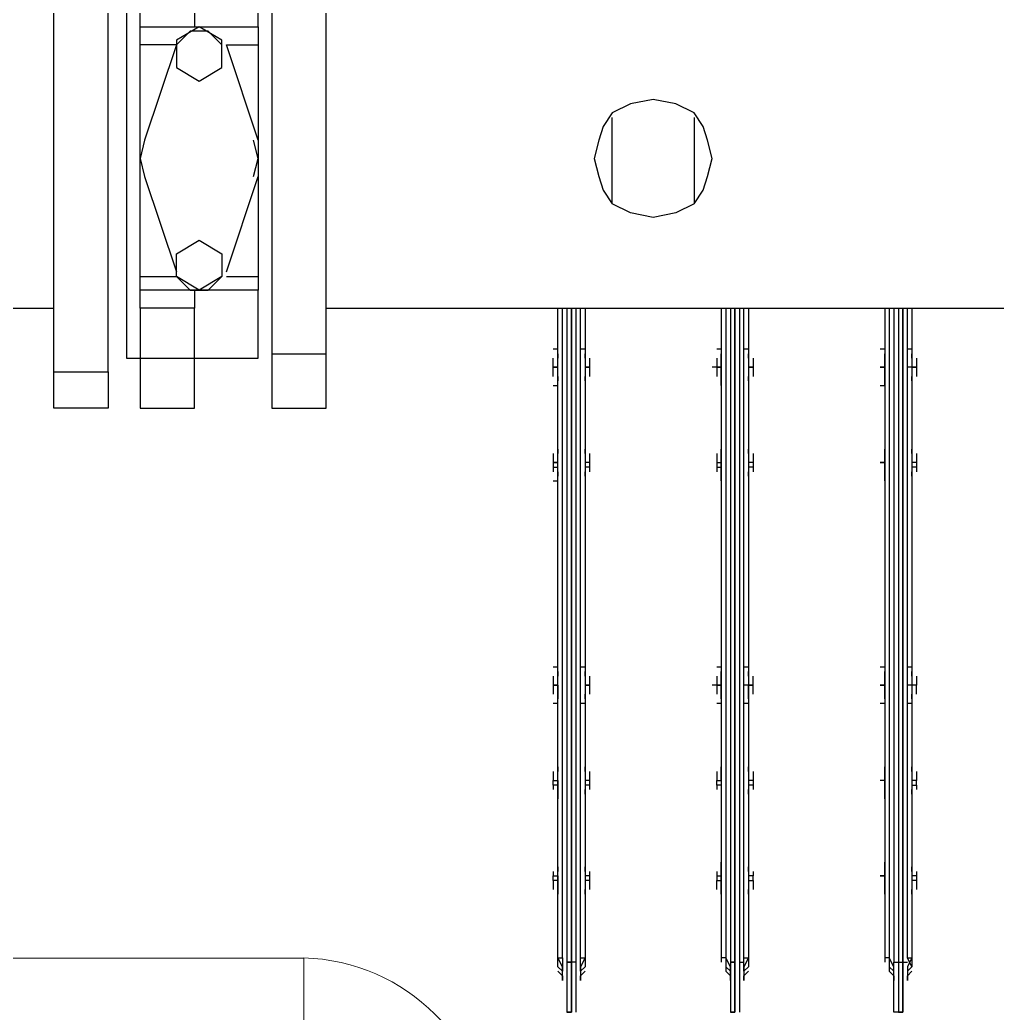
# Model space of a CAD drawing. Header units: metres. Extents: x 531759 to 532310, y 2675082 to 2675319.
# Drawn here: x 532025.8168 to 532026.1145, y 2675224.9385 to 2675225.241 of the extents above; entities that cross this region are included whole.
import ezdxf

# ---------------------------------------------------------------- set-up
doc = ezdxf.new("R2010")
doc.units = ezdxf.units.M
doc.header["$MEASUREMENT"] = 0
doc.layers.add('IDT', color=7, linetype='Continuous')

# ---------------------------------------------------------------- blocks, each defined once
blk = doc.blocks.new('IDT')
at = {"layer": 'IDT', "color": 0, "lineweight": 0}
for p, q in [((15.02803310315701, 10.30352258859705), (15.02803310315701, 10.3377225885971)), ((15.02803310315701, 10.30352258859705), (15.02803310315701, 10.3377225885971)), ((15.02803310315701, 10.30362258859702), (15.28803310315723, 10.30362258859702)), ((15.02803310315701, 10.30362258859702), (15.28803310315723, 10.30362258859702))]:
    blk.add_line(p, q, dxfattribs=at)
at = {"layer": 'IDT', "color": 0, "lineweight": 25}
for p, q in [((14.84687945826116, 10.32004759668564), (14.84549630784139, 10.32004759668564)), ((14.84549630784139, 10.32004759668564), (14.84549630784139, 10.30483294206977)), ((14.84549630784139, 10.30483294206977), (14.84549630784139, 10.32004759668564)), ((14.84549630784139, 10.32004759668564), (14.84687945826116, 10.32004759668564)), ((14.84687945826116, 10.30483294206977), (14.84687945826116, 10.32004759668564)), ((14.84687945826116, 10.32004759668564), (14.84826260868093, 10.32004759668564)), ((14.84826260868093, 10.32004759668564), (14.84826260868093, 10.30483294206977)), ((14.89528972294809, 10.30483294206977), (14.89528972294809, 10.32004759668564)), ((14.89805602378718, 10.32004759668564), (14.89667287336741, 10.32004759668564)), ((14.89667287336741, 10.32004759668564), (14.89667287336741, 10.30483294206977)), ((14.89667287336741, 10.30483294206977), (14.89667287336741, 10.32004759668564)), ((14.89667287336741, 10.32004759668564), (14.89805602378718, 10.32004759668564)), ((14.89805602378718, 10.30483294206977), (14.89805602378718, 10.32004759668564)), ((14.94508313805434, 10.30483294206977), (14.94508313805434, 10.32004759668564)), ((14.94784943889388, 10.32004759668564), (14.94646628847411, 10.32004759668564)), ((14.94646628847411, 10.32004759668564), (14.94784943889388, 10.32004759668564)), ((14.94646628847411, 10.30483294206977), (14.94646628847411, 10.32004759668564)), ((14.94646628847411, 10.32004759668564), (14.94646628847411, 10.30483294206977)), ((14.94784943889388, 10.30483294206977), (14.94784943889388, 10.32004759668564)), ((14.84411315742207, 10.30621609248954), (14.84411315742207, 10.31036554374839)), ((14.84411315742207, 10.31036554374839), (14.84411315742207, 10.30898239332862)), ((14.84826260868093, 10.30898239332862), (14.84826260868093, 10.31036554374839)), ((14.84826260868093, 10.31036554374839), (14.84826260868093, 10.30621609248954)), ((14.89390657252832, 10.30621609248954), (14.89390657252832, 10.31036554374839)), ((14.89390657252832, 10.31036554374839), (14.89390657252832, 10.30898239332862)), ((14.89805602378718, 10.30898239332862), (14.89805602378718, 10.31036554374839)), ((14.89805602378718, 10.31036554374839), (14.89805602378718, 10.30621609248954)), ((14.94369998763503, 10.30621609248954), (14.94369998763503, 10.31036554374839)), ((14.94369998763503, 10.31036554374839), (14.94369998763503, 10.30898239332862)), ((14.9492325893132, 10.30898239332862), (14.9492325893132, 10.31036554374839)), ((14.9492325893132, 10.31036554374839), (14.9492325893132, 10.30621609248954)), ((14.84411315742207, 10.30898239332862), (14.8427300070023, 10.30759924290908)), ((14.8427300070023, 10.30621609248954), (14.84411315742207, 10.30759924290908)), ((14.84411315742207, 10.30759924290908), (14.8427300070023, 10.30621609248954)), ((14.84964575910024, 10.30759924290908), (14.84826260868093, 10.30898239332862)), ((14.84964575910024, 10.30621609248954), (14.84826260868093, 10.30759924290908)), ((14.84964575910024, 10.30344979165022), (14.84964575910024, 10.30759924290908)), ((14.89390657252832, 10.30898239332862), (14.89252342210855, 10.30759924290908)), ((14.89252342210855, 10.30621609248954), (14.89390657252832, 10.30759924290908)), ((14.89390657252832, 10.30759924290908), (14.89390657252832, 10.30344979165022)), ((14.89943917420695, 10.30759924290908), (14.89805602378718, 10.30898239332862)), ((14.89943917420695, 10.30621609248954), (14.89805602378718, 10.30759924290908)), ((14.89943917420695, 10.30344979165022), (14.89943917420695, 10.30759924290908)), ((14.94369998763503, 10.30898239332862), (14.94231683721526, 10.30759924290908)), ((14.94231683721526, 10.30621609248954), (14.94369998763503, 10.30759924290908)), ((14.94369998763503, 10.30759924290908), (14.94369998763503, 10.30344979165022)), ((14.95061573973297, 10.30759924290908), (14.9492325893132, 10.30898239332862)), ((14.9492325893132, 10.30344979165022), (14.9492325893132, 10.30759924290908)), ((14.9492325893132, 10.30759924290908), (14.95061573973297, 10.30621609248954)), ((14.8427300070023, 10.30483294206977), (14.8427300070023, 10.30621609248954)), ((14.8427300070023, 10.30621609248954), (14.84411315742207, 10.30344979165022)), ((14.8427300070023, 10.30344979165022), (14.84411315742207, 10.30621609248954)), ((14.8427300070023, 10.30206664123068), (14.8427300070023, 10.30483294206977)), ((14.84411315742207, 10.30344979165022), (14.8427300070023, 10.30344979165022)), ((14.84549630784139, 10.30483294206977), (14.84411315742207, 10.30483294206977)), ((14.84411315742207, 10.30344979165022), (14.84411315742207, 10.10565928164363)), ((14.84687945826116, 10.30483294206977), (14.84549630784139, 10.30483294206977)), ((14.84549630784139, 10.30483294206977), (14.84549630784139, 10.10565928164385)), ((14.84549630784139, 10.10565928164385), (14.84549630784139, 10.30483294206977)), ((14.84826260868093, 10.30483294206977), (14.84687945826116, 10.30483294206977)), ((14.84687945826116, 10.10565928164363), (14.84687945826116, 10.30483294206977)), ((14.84826260868093, 10.30621609248954), (14.84964575910024, 10.30344979165022)), ((14.84826260868093, 10.10565928164385), (14.84826260868093, 10.30483294206977)), ((14.84964575910024, 10.30483294206977), (14.84964575910024, 10.30621609248954)), ((14.84964575910024, 10.10565928164363), (14.84964575910024, 10.30344979165022)), ((14.84964575910024, 10.30344979165022), (14.85102890952001, 10.30344979165022)), ((14.85102890952001, 10.30206664123068), (14.85102890952001, 10.30483294206977)), ((14.89252342210855, 10.30483294206977), (14.89252342210855, 10.30621609248954)), ((14.89252342210855, 10.30344979165022), (14.89390657252832, 10.30621609248954)), ((14.89252342210855, 10.30206664123068), (14.89252342210855, 10.30483294206977)), ((14.89390657252832, 10.30344979165022), (14.89252342210855, 10.30344979165022)), ((14.89528972294809, 10.30483294206977), (14.89390657252832, 10.30483294206977)), ((14.89390657252832, 10.30344979165022), (14.89390657252832, 10.10565928164363)), ((14.89528972294809, 10.10565928164385), (14.89528972294809, 10.30483294206977)), ((14.89805602378718, 10.30483294206977), (14.89667287336741, 10.30483294206977)), ((14.89667287336741, 10.30483294206977), (14.89805602378718, 10.30483294206977)), ((14.89667287336741, 10.10565928164363), (14.89667287336741, 10.30483294206977)), ((14.89667287336741, 10.30483294206977), (14.89667287336741, 10.10565928164363)), ((14.89805602378718, 10.30621609248954), (14.89943917420695, 10.30344979165022)), ((14.89805602378718, 10.10565928164385), (14.89805602378718, 10.30483294206977)), ((14.89943917420695, 10.30483294206977), (14.89943917420695, 10.30621609248954)), ((14.89943917420695, 10.10565928164363), (14.89943917420695, 10.30344979165022)), ((14.89943917420695, 10.30344979165022), (14.90082232462672, 10.30344979165022)), ((14.90082232462672, 10.30206664123068), (14.90082232462672, 10.30483294206977)), ((14.94231683721526, 10.30483294206977), (14.94231683721526, 10.30621609248954)), ((14.94231683721526, 10.30344979165022), (14.94369998763503, 10.30621609248954)), ((14.94231683721526, 10.30206664123068), (14.94231683721526, 10.30483294206977)), ((14.94369998763503, 10.30344979165022), (14.94231683721526, 10.30344979165022)), ((14.94369998763503, 10.30344979165022), (14.94369998763503, 10.10565928164363)), ((14.94508313805434, 10.10565928164385), (14.94508313805434, 10.30483294206977)), ((14.94508313805434, 10.30483294206977), (14.94646628847411, 10.30483294206977)), ((14.94784943889388, 10.30483294206977), (14.94646628847411, 10.30483294206977)), ((14.94646628847411, 10.30483294206977), (14.94784943889388, 10.30483294206977)), ((14.94646628847411, 10.30483294206977), (14.94646628847411, 10.10565928164363)), ((14.94646628847411, 10.10565928164363), (14.94646628847411, 10.30483294206977)), ((14.94784943889388, 10.10565928164385), (14.94784943889388, 10.30483294206977)), ((14.9492325893132, 10.30621609248954), (14.95061573973297, 10.30344979165022)), ((14.95061573973297, 10.30344979165022), (14.9492325893132, 10.30344979165022)), ((14.9492325893132, 10.30344979165022), (14.9492325893132, 10.10565928164363)), ((14.95061573973297, 10.30621609248954), (14.95061573973297, 10.30483294206977)), ((14.95061573973297, 10.30483294206977), (14.95061573973297, 10.30206664123068)), ((14.8427300070023, 10.10565928164385), (14.8427300070023, 10.30206664123068)), ((14.85102890952001, 10.10565928164385), (14.85102890952001, 10.30206664123068)), ((14.89252342210855, 10.10565928164385), (14.89252342210855, 10.30206664123068)), ((14.90082232462672, 10.10565928164385), (14.90082232462672, 10.30206664123068)), ((14.94231683721526, 10.10565928164385), (14.94231683721526, 10.30206664123068)), ((14.95061573973297, 10.30206664123068), (14.95061573973297, 10.10565928164385)), ((14.84134685658253, 10.27993623451664), (14.84134685658253, 10.28270253535572)), ((14.8427300070023, 10.27993623451664), (14.8427300070023, 10.28408568577549)), ((14.8427300070023, 10.28408568577549), (14.8427300070023, 10.28270253535572)), ((14.85102890952001, 10.27993623451664), (14.85102890952001, 10.28408568577549)), ((14.85102890952001, 10.28408568577549), (14.85102890952001, 10.28270253535572)), ((14.85102890952001, 10.28270253535572), (14.85102890952001, 10.27993623451664)), ((14.89114027168924, 10.27993623451664), (14.89114027168924, 10.28270253535572)), ((14.89252342210855, 10.27855308409687), (14.89252342210855, 10.28408568577549)), ((14.89252342210855, 10.28408568577549), (14.89252342210855, 10.28270253535572)), ((14.90082232462672, 10.28270253535572), (14.90082232462672, 10.28408568577549)), ((14.90082232462672, 10.28408568577549), (14.90082232462672, 10.27993623451664)), ((14.90220547504603, 10.28270253535572), (14.90220547504603, 10.27993623451664)), ((14.94093368679549, 10.27993623451664), (14.94093368679549, 10.28270253535572)), ((14.94231683721526, 10.27993623451664), (14.94231683721526, 10.28408568577549)), ((14.94231683721526, 10.28408568577549), (14.94231683721526, 10.28270253535572)), ((14.95061573973297, 10.27993623451664), (14.95061573973297, 10.28408568577549)), ((14.95061573973297, 10.28408568577549), (14.95061573973297, 10.28270253535572)), ((14.95199889015274, 10.27993623451664), (14.95199889015274, 10.28270253535572)), ((14.84134685658253, 10.27855308409687), (14.84134685658253, 10.27993623451664)), ((14.84134685658253, 10.27993623451664), (14.8427300070023, 10.27993623451664)), ((14.8427300070023, 10.27855308409687), (14.8427300070023, 10.27993623451664)), ((14.85102890952001, 10.27855308409687), (14.85102890952001, 10.27993623451664)), ((14.85102890952001, 10.27993623451664), (14.85102890952001, 10.27855308409687)), ((14.89252342210855, 10.27993623451664), (14.89114027168924, 10.27993623451664)), ((14.89114027168924, 10.27993623451664), (14.89114027168924, 10.27855308409687)), ((14.90082232462672, 10.27993623451664), (14.90082232462672, 10.27855308409687)), ((14.90220547504603, 10.27993623451664), (14.90082232462672, 10.27993623451664)), ((14.90220547504603, 10.27855308409687), (14.90220547504603, 10.27993623451664)), ((14.94093368679549, 10.27855308409687), (14.94093368679549, 10.27993623451664)), ((14.94093368679549, 10.27993623451664), (14.94231683721526, 10.27993623451664)), ((14.94231683721526, 10.27855308409687), (14.94231683721526, 10.27993623451664)), ((14.95061573973297, 10.27993623451664), (14.95199889015274, 10.27993623451664)), ((14.95061573973297, 10.27855308409687), (14.95061573973297, 10.27993623451664)), ((14.95199889015274, 10.27993623451664), (14.95199889015274, 10.27855308409687)), ((14.84134685658253, 10.27716993367733), (14.84134685658253, 10.27855308409687)), ((14.84134685658253, 10.27855308409687), (14.8427300070023, 10.27855308409687)), ((14.8427300070023, 10.27440363283802), (14.8427300070023, 10.27855308409687)), ((14.8427300070023, 10.27716993367733), (14.8427300070023, 10.27578678325779)), ((14.85102890952001, 10.27716993367733), (14.85102890952001, 10.27855308409687)), ((14.85102890952001, 10.27855308409687), (14.85241205993978, 10.27855308409687)), ((14.85241205993978, 10.27855308409687), (14.85102890952001, 10.27855308409687)), ((14.85102890952001, 10.27855308409687), (14.85102890952001, 10.27440363283802)), ((14.85102890952001, 10.27578678325779), (14.85102890952001, 10.27716993367733)), ((14.89114027168924, 10.27716993367733), (14.89114027168924, 10.27855308409687)), ((14.89114027168924, 10.27855308409687), (14.89252342210855, 10.27855308409687)), ((14.89252342210855, 10.27440363283802), (14.89252342210855, 10.27855308409687)), ((14.89252342210855, 10.27716993367733), (14.89252342210855, 10.27578678325779)), ((14.90082232462672, 10.27855308409687), (14.90082232462672, 10.27440363283802)), ((14.90220547504603, 10.27855308409687), (14.90082232462672, 10.27855308409687)), ((14.90082232462672, 10.27578678325779), (14.90082232462672, 10.27716993367733)), ((14.90220547504603, 10.27716993367733), (14.90220547504603, 10.27855308409687)), ((14.94093368679549, 10.27716993367733), (14.94093368679549, 10.27855308409687)), ((14.94093368679549, 10.27855308409687), (14.94231683721526, 10.27855308409687)), ((14.94231683721526, 10.27440363283802), (14.94231683721526, 10.27855308409687)), ((14.94231683721526, 10.27716993367733), (14.94231683721526, 10.27578678325779)), ((14.95199889015274, 10.27855308409687), (14.95061573973297, 10.27855308409687)), ((14.95061573973297, 10.27855308409687), (14.95061573973297, 10.27440363283802)), ((14.95199889015274, 10.27855308409687), (14.95061573973297, 10.27855308409687)), ((14.95061573973297, 10.27578678325779), (14.95061573973297, 10.27716993367733)), ((14.95199889015274, 10.27716993367733), (14.95199889015274, 10.27855308409687)), ((14.8427300070023, 10.25089007570443), (14.8427300070023, 10.25503952696329)), ((14.85102890952001, 10.25503952696329), (14.85102890952001, 10.25089007570443)), ((14.89252342210855, 10.25089007570443), (14.89252342210855, 10.25503952696329)), ((14.90082232462672, 10.24950692528489), (14.90082232462672, 10.25503952696329)), ((14.94231683721526, 10.25089007570443), (14.94231683721526, 10.25503952696329)), ((14.95061573973297, 10.24950692528489), (14.95061573973297, 10.25503952696329)), ((14.84134685658253, 10.25089007570443), (14.84134685658253, 10.25227322612398)), ((14.8427300070023, 10.25365637654374), (14.8427300070023, 10.25227322612398)), ((14.85102890952001, 10.25227322612398), (14.85102890952001, 10.25365637654374)), ((14.85102890952001, 10.25089007570443), (14.85102890952001, 10.25227322612398)), ((14.89114027168924, 10.25089007570443), (14.89114027168924, 10.25227322612398)), ((14.89252342210855, 10.25365637654374), (14.89252342210855, 10.25227322612398)), ((14.90082232462672, 10.25227322612398), (14.90082232462672, 10.25365637654374)), ((14.90220547504603, 10.25089007570443), (14.90220547504603, 10.25227322612398)), ((14.94093368679549, 10.25089007570443), (14.94093368679549, 10.25227322612398)), ((14.94231683721526, 10.25365637654374), (14.94231683721526, 10.25227322612398)), ((14.95061573973297, 10.25227322612398), (14.95061573973297, 10.25365637654374)), ((14.95199889015274, 10.25089007570443), (14.95199889015274, 10.25227322612398)), ((14.8427300070023, 10.25089007570443), (14.84134685658253, 10.25089007570443)), ((14.84134685658253, 10.25089007570443), (14.84134685658253, 10.24950692528489)), ((14.84134685658253, 10.24674062444558), (14.84134685658253, 10.24950692528489)), ((14.84134685658253, 10.24950692528489), (14.8427300070023, 10.24950692528489)), ((14.8427300070023, 10.24950692528489), (14.8427300070023, 10.25089007570443)), ((14.8427300070023, 10.24535747402581), (14.8427300070023, 10.24950692528489)), ((14.85102890952001, 10.25089007570443), (14.85102890952001, 10.24950692528489)), ((14.85102890952001, 10.24950692528489), (14.85102890952001, 10.25089007570443)), ((14.85102890952001, 10.24950692528489), (14.85102890952001, 10.24535747402581)), ((14.85102890952001, 10.24674062444558), (14.85102890952001, 10.24950692528489)), ((14.85102890952001, 10.24950692528489), (14.85241205993978, 10.24950692528489)), ((14.89114027168924, 10.24950692528489), (14.89114027168924, 10.25089007570443)), ((14.89114027168924, 10.25089007570443), (14.89252342210855, 10.25089007570443)), ((14.89114027168924, 10.24674062444558), (14.89114027168924, 10.24950692528489)), ((14.89114027168924, 10.24950692528489), (14.89252342210855, 10.24950692528489)), ((14.89252342210855, 10.24535747402581), (14.89252342210855, 10.25089007570443)), ((14.90082232462672, 10.25089007570443), (14.90220547504603, 10.25089007570443)), ((14.90220547504603, 10.24950692528489), (14.90082232462672, 10.24950692528489)), ((14.90082232462672, 10.24950692528489), (14.90082232462672, 10.24535747402581)), ((14.90220547504603, 10.24950692528489), (14.90082232462672, 10.24950692528489)), ((14.90220547504603, 10.25089007570443), (14.90220547504603, 10.24950692528489)), ((14.90220547504603, 10.24674062444558), (14.90220547504603, 10.24950692528489)), ((14.94093368679549, 10.24950692528489), (14.94093368679549, 10.25089007570443)), ((14.94093368679549, 10.25089007570443), (14.94231683721526, 10.25089007570443)), ((14.94093368679549, 10.24674062444558), (14.94093368679549, 10.24950692528489)), ((14.94093368679549, 10.24950692528489), (14.94231683721526, 10.24950692528489)), ((14.94231683721526, 10.24535747402581), (14.94231683721526, 10.25089007570443)), ((14.95061573973297, 10.25089007570443), (14.95199889015274, 10.25089007570443)), ((14.95199889015274, 10.24950692528489), (14.95061573973297, 10.24950692528489)), ((14.95061573973297, 10.24950692528489), (14.95061573973297, 10.24535747402581)), ((14.95199889015274, 10.24950692528489), (14.95061573973297, 10.24950692528489)), ((14.95199889015274, 10.25089007570443), (14.95199889015274, 10.24950692528489)), ((14.95199889015274, 10.24674062444558), (14.95199889015274, 10.24950692528489)), ((14.8427300070023, 10.24674062444558), (14.8427300070023, 10.24535747402581)), ((14.85102890952001, 10.24535747402581), (14.85102890952001, 10.24674062444558)), ((14.89252342210855, 10.24674062444558), (14.89252342210855, 10.24535747402581)), ((14.90082232462672, 10.24535747402581), (14.90082232462672, 10.24674062444558)), ((14.94231683721526, 10.24674062444558), (14.94231683721526, 10.24535747402581)), ((14.95061573973297, 10.24535747402581), (14.95061573973297, 10.24674062444558)), ((14.8427300070023, 10.22599336815108), (14.84411315742207, 10.22599336815108)), ((14.85102890952001, 10.22599336815108), (14.85241205993978, 10.22599336815108)), ((14.89252342210855, 10.22599336815108), (14.89390657252832, 10.22599336815108)), ((14.90082232462672, 10.22599336815108), (14.90220547504603, 10.22599336815108)), ((14.94231683721526, 10.22599336815108), (14.94369998763503, 10.22599336815108)), ((14.95061573973297, 10.22599336815108), (14.95199889015274, 10.22599336815108)), ((14.84134685658253, 10.223227067312), (14.84134685658253, 10.22046076647268)), ((14.8427300070023, 10.22046076647268), (14.8427300070023, 10.22461021773154)), ((14.8427300070023, 10.22461021773154), (14.8427300070023, 10.223227067312)), ((14.85102890952001, 10.223227067312), (14.85102890952001, 10.22461021773154)), ((14.85102890952001, 10.22461021773154), (14.85102890952001, 10.22046076647268)), ((14.85102890952001, 10.22046076647268), (14.85102890952001, 10.223227067312)), ((14.89114027168924, 10.223227067312), (14.89114027168924, 10.22046076647268)), ((14.89252342210855, 10.223227067312), (14.89252342210855, 10.22461021773154)), ((14.89252342210855, 10.22461021773154), (14.89252342210855, 10.22046076647268)), ((14.90082232462672, 10.223227067312), (14.90082232462672, 10.22461021773154)), ((14.90082232462672, 10.22461021773154), (14.90082232462672, 10.22046076647268)), ((14.90220547504603, 10.22046076647268), (14.90220547504603, 10.223227067312)), ((14.94093368679549, 10.22046076647268), (14.94093368679549, 10.223227067312)), ((14.94231683721526, 10.22046076647268), (14.94231683721526, 10.22461021773154)), ((14.94231683721526, 10.22461021773154), (14.94231683721526, 10.223227067312)), ((14.95061573973297, 10.22046076647268), (14.95061573973297, 10.22461021773154)), ((14.95061573973297, 10.22461021773154), (14.95061573973297, 10.223227067312)), ((14.95199889015274, 10.22046076647268), (14.95199889015274, 10.223227067312)), ((14.84134685658253, 10.21769446563337), (14.84134685658253, 10.22046076647268)), ((14.84134685658253, 10.22046076647268), (14.8427300070023, 10.22046076647268)), ((14.84134685658253, 10.22046076647268), (14.8427300070023, 10.22046076647268)), ((14.8427300070023, 10.21631131521383), (14.8427300070023, 10.22046076647268)), ((14.8427300070023, 10.22046076647268), (14.84411315742207, 10.22046076647268)), ((14.85241205993978, 10.22046076647268), (14.85102890952001, 10.22046076647268)), ((14.85102890952001, 10.22046076647268), (14.85241205993978, 10.22046076647268)), ((14.85241205993978, 10.22046076647268), (14.85102890952001, 10.22046076647268)), ((14.85102890952001, 10.22046076647268), (14.85102890952001, 10.21631131521383)), ((14.85102890952001, 10.21769446563337), (14.85102890952001, 10.22046076647268)), ((14.89252342210855, 10.22046076647268), (14.89114027168924, 10.22046076647268)), ((14.89114027168924, 10.22046076647268), (14.89114027168924, 10.21769446563337)), ((14.89114027168924, 10.22046076647268), (14.89252342210855, 10.22046076647268)), ((14.89252342210855, 10.21631131521383), (14.89252342210855, 10.22046076647268)), ((14.89252342210855, 10.22046076647268), (14.89390657252832, 10.22046076647268)), ((14.90220547504603, 10.22046076647268), (14.90082232462672, 10.22046076647268)), ((14.90082232462672, 10.22046076647268), (14.90082232462672, 10.21631131521383)), ((14.90082232462672, 10.22046076647268), (14.90220547504603, 10.22046076647268)), ((14.90220547504603, 10.22046076647268), (14.90082232462672, 10.22046076647268)), ((14.90082232462672, 10.22046076647268), (14.90220547504603, 10.22046076647268)), ((14.90220547504603, 10.21769446563337), (14.90220547504603, 10.22046076647268)), ((14.90220547504603, 10.22046076647268), (14.9035886254658, 10.22046076647268)), ((14.94093368679549, 10.21769446563337), (14.94093368679549, 10.22046076647268)), ((14.94093368679549, 10.22046076647268), (14.94231683721526, 10.22046076647268)), ((14.94231683721526, 10.22046076647268), (14.94093368679549, 10.22046076647268)), ((14.94231683721526, 10.21631131521383), (14.94231683721526, 10.22046076647268)), ((14.95199889015274, 10.22046076647268), (14.95061573973297, 10.22046076647268)), ((14.95061573973297, 10.22046076647268), (14.95061573973297, 10.21631131521383)), ((14.95061573973297, 10.22046076647268), (14.95199889015274, 10.22046076647268)), ((14.95199889015274, 10.22046076647268), (14.95061573973297, 10.22046076647268)), ((14.95199889015274, 10.21769446563337), (14.95199889015274, 10.22046076647268)), ((14.8427300070023, 10.21769446563337), (14.8427300070023, 10.21631131521383)), ((14.85102890952001, 10.21631131521383), (14.85102890952001, 10.21769446563337)), ((14.89252342210855, 10.21769446563337), (14.89252342210855, 10.21631131521383)), ((14.90082232462672, 10.21631131521383), (14.90082232462672, 10.21769446563337)), ((14.94231683721526, 10.21769446563337), (14.94231683721526, 10.21631131521383)), ((14.95061573973297, 10.21631131521383), (14.95061573973297, 10.21769446563337)), ((14.8427300070023, 10.21492816479406), (14.84411315742207, 10.21492816479406)), ((14.85102890952001, 10.21492816479406), (14.85241205993978, 10.21492816479406)), ((14.89252342210855, 10.21492816479406), (14.89390657252832, 10.21492816479406)), ((14.90082232462672, 10.21492816479406), (14.90220547504603, 10.21492816479406)), ((14.94231683721526, 10.21492816479406), (14.94369998763503, 10.21492816479406)), ((14.95061573973297, 10.21492816479406), (14.95199889015274, 10.21492816479406)), ((14.8427300070023, 10.15406954633056), (14.8427300070023, 10.15821899758942)), ((14.85102890952001, 10.15821899758942), (14.85102890952001, 10.15268639591102)), ((14.89252342210855, 10.15268639591102), (14.89252342210855, 10.15821899758942)), ((14.90082232462672, 10.15821899758942), (14.90082232462672, 10.15406954633056)), ((14.94231683721526, 10.15268639591102), (14.94231683721526, 10.15821899758942)), ((14.95199889015274, 10.15821899758942), (14.95061573973297, 10.15821899758942)), ((14.95061573973297, 10.15821899758942), (14.95061573973297, 10.15406954633056)), ((14.84134685658253, 10.15406954633056), (14.84134685658253, 10.15545269675033)), ((14.8427300070023, 10.15683584716987), (14.8427300070023, 10.15545269675033)), ((14.85102890952001, 10.15545269675033), (14.85102890952001, 10.15683584716987)), ((14.85102890952001, 10.15406954633056), (14.85102890952001, 10.15545269675033)), ((14.89114027168924, 10.15406954633056), (14.89114027168924, 10.15545269675033)), ((14.89252342210855, 10.15683584716987), (14.89252342210855, 10.15545269675033)), ((14.90082232462672, 10.15545269675033), (14.90082232462672, 10.15683584716987)), ((14.90220547504603, 10.15406954633056), (14.90220547504603, 10.15545269675033)), ((14.94093368679549, 10.15406954633056), (14.94093368679549, 10.15545269675033)), ((14.94231683721526, 10.15683584716987), (14.94231683721526, 10.15545269675033)), ((14.95061573973297, 10.15545269675033), (14.95061573973297, 10.15683584716987)), ((14.95199889015274, 10.15406954633056), (14.95199889015274, 10.15545269675033)), ((14.84134685658253, 10.15268639591102), (14.84134685658253, 10.15406954633056)), ((14.84134685658253, 10.15406954633056), (14.8427300070023, 10.15406954633056)), ((14.84134685658253, 10.14992009507171), (14.84134685658253, 10.15268639591102)), ((14.84134685658253, 10.15268639591102), (14.8427300070023, 10.15268639591102)), ((14.8427300070023, 10.15268639591102), (14.8427300070023, 10.15406954633056)), ((14.8427300070023, 10.14853694465216), (14.8427300070023, 10.15268639591102)), ((14.85102890952001, 10.15268639591102), (14.85102890952001, 10.15406954633056)), ((14.85102890952001, 10.14992009507171), (14.85102890952001, 10.15268639591102)), ((14.85102890952001, 10.15268639591102), (14.85241205993978, 10.15268639591102)), ((14.85241205993978, 10.15268639591102), (14.85102890952001, 10.15268639591102)), ((14.85102890952001, 10.15268639591102), (14.85102890952001, 10.14853694465216)), ((14.89114027168924, 10.15268639591102), (14.89114027168924, 10.15406954633056)), ((14.89114027168924, 10.15406954633056), (14.89252342210855, 10.15406954633056)), ((14.89114027168924, 10.14992009507171), (14.89114027168924, 10.15268639591102)), ((14.89114027168924, 10.15268639591102), (14.89252342210855, 10.15268639591102)), ((14.89252342210855, 10.14853694465216), (14.89252342210855, 10.15268639591102)), ((14.90082232462672, 10.15406954633056), (14.90082232462672, 10.15268639591102)), ((14.90220547504603, 10.15406954633056), (14.90082232462672, 10.15406954633056)), ((14.90082232462672, 10.15268639591102), (14.90082232462672, 10.14853694465216)), ((14.90220547504603, 10.15268639591102), (14.90082232462672, 10.15268639591102)), ((14.90220547504603, 10.15268639591102), (14.90220547504603, 10.15406954633056)), ((14.90220547504603, 10.14992009507171), (14.90220547504603, 10.15268639591102)), ((14.94093368679549, 10.15268639591102), (14.94093368679549, 10.15406954633056)), ((14.94093368679549, 10.15406954633056), (14.94231683721526, 10.15406954633056)), ((14.94093368679549, 10.14992009507171), (14.94093368679549, 10.15268639591102)), ((14.94093368679549, 10.15268639591102), (14.94231683721526, 10.15268639591102)), ((14.94231683721526, 10.14853694465216), (14.94231683721526, 10.15268639591102)), ((14.95061573973297, 10.15406954633056), (14.95061573973297, 10.15268639591102)), ((14.95199889015274, 10.15406954633056), (14.95061573973297, 10.15406954633056)), ((14.95199889015274, 10.15268639591102), (14.95061573973297, 10.15268639591102)), ((14.95061573973297, 10.15268639591102), (14.95061573973297, 10.14853694465216)), ((14.95061573973297, 10.15268639591102), (14.95199889015274, 10.15268639591102)), ((14.95199889015274, 10.15268639591102), (14.95199889015274, 10.15406954633056)), ((14.95199889015274, 10.14992009507171), (14.95199889015274, 10.15268639591102)), ((14.8427300070023, 10.14992009507171), (14.8427300070023, 10.14853694465216)), ((14.85102890952001, 10.14853694465216), (14.85102890952001, 10.14992009507171)), ((14.89252342210855, 10.14992009507171), (14.89252342210855, 10.14853694465216)), ((14.90082232462672, 10.14853694465216), (14.90082232462672, 10.14992009507171)), ((14.94231683721526, 10.14992009507171), (14.94231683721526, 10.14853694465216)), ((14.95061573973297, 10.14853694465216), (14.95061573973297, 10.14992009507171)), ((15.03775421616936, 10.1360885908756), (15.02115641113394, 10.1360885908756)), ((15.02115641113394, 10.1360885908756), (15.02115641113394, 10.11949078583996)), ((15.03775421616936, 10.11949078583996), (15.03775421616936, 10.1360885908756)), ((15.07786557833859, 10.1360885908756), (15.06126777330317, 10.1360885908756)), ((15.06126777330317, 10.1360885908756), (15.06126777330317, 10.12087393625973)), ((15.07786557833859, 10.12087393625973), (15.07786557833859, 10.1360885908756)), ((15.08754763127607, 10.12502338751858), (15.08754763127607, 10.13608812982545)), ((15.08754763127607, 10.13608812982545), (15.10414543631148, 10.13608812982545)), ((15.10414543631148, 10.13608812982545), (15.10414543631148, 10.12502338751858)), ((14.8427300070023, 10.12364023709881), (14.8427300070023, 10.12917283877744)), ((14.85241205993978, 10.12917283877744), (14.85102890952001, 10.12917283877744)), ((14.85102890952001, 10.12917283877744), (14.85102890952001, 10.12364023709881)), ((14.89252342210855, 10.12364023709881), (14.89252342210855, 10.12917283877744)), ((14.90082232462672, 10.12917283877744), (14.90082232462672, 10.12364023709881)), ((14.94231683721526, 10.12364023709881), (14.94231683721526, 10.12917283877744)), ((14.95199889015274, 10.12917283877744), (14.95061573973297, 10.12917283877744)), ((14.95061573973297, 10.12917283877744), (14.95061573973297, 10.12364023709881)), ((14.84134685658253, 10.12364023709881), (14.84134685658253, 10.12640653793812)), ((14.8427300070023, 10.12778968835767), (14.8427300070023, 10.12640653793812)), ((14.85102890952001, 10.12640653793812), (14.85102890952001, 10.12778968835767)), ((14.85102890952001, 10.12364023709881), (14.85102890952001, 10.12640653793812)), ((14.89114027168924, 10.12364023709881), (14.89114027168924, 10.12640653793812)), ((14.89252342210855, 10.12778968835767), (14.89252342210855, 10.12640653793812)), ((14.90082232462672, 10.12640653793812), (14.90082232462672, 10.12778968835767)), ((14.90220547504603, 10.12364023709881), (14.90220547504603, 10.12640653793812)), ((14.94093368679549, 10.12364023709881), (14.94093368679549, 10.12640653793812)), ((14.94231683721526, 10.12778968835767), (14.94231683721526, 10.12640653793812)), ((14.95061573973297, 10.12640653793812), (14.95061573973297, 10.12778968835767)), ((14.95199889015274, 10.12640653793812), (14.95199889015274, 10.12364023709881)), ((15.10414543631148, 10.12502338751858), (15.08754763127607, 10.12502338751858)), ((15.08754763127607, 10.12502338751858), (15.08754763127607, 9.995007248073648)), ((15.10414543631148, 10.12502338751858), (15.10414543631148, 9.995007248073648)), ((14.84134685658253, 10.12087393625973), (14.84134685658253, 10.12364023709881)), ((14.84134685658253, 10.12364023709881), (14.8427300070023, 10.12364023709881)), ((14.84134685658253, 10.12364023709881), (14.8427300070023, 10.12364023709881)), ((14.8427300070023, 10.12364023709881), (14.84134685658253, 10.12364023709881)), ((14.8427300070023, 10.11949078583996), (14.8427300070023, 10.12364023709881)), ((14.8427300070023, 10.12364023709881), (14.84411315742207, 10.12364023709881)), ((14.85102890952001, 10.12087393625973), (14.85102890952001, 10.12364023709881)), ((14.85102890952001, 10.12364023709881), (14.85241205993978, 10.12364023709881)), ((14.85241205993978, 10.12364023709881), (14.85102890952001, 10.12364023709881)), ((14.85102890952001, 10.12364023709881), (14.85102890952001, 10.11949078583996)), ((14.85102890952001, 10.12364023709881), (14.85241205993978, 10.12364023709881)), ((14.89114027168924, 10.12087393625973), (14.89114027168924, 10.12364023709881)), ((14.89114027168924, 10.12364023709881), (14.89252342210855, 10.12364023709881)), ((14.89252342210855, 10.12364023709881), (14.89114027168924, 10.12364023709881)), ((14.89252342210855, 10.11949078583996), (14.89252342210855, 10.12364023709881)), ((14.90082232462672, 10.12364023709881), (14.90220547504603, 10.12364023709881)), ((14.90220547504603, 10.12364023709881), (14.90082232462672, 10.12364023709881)), ((14.90082232462672, 10.12364023709881), (14.90082232462672, 10.11949078583996)), ((14.90220547504603, 10.12364023709881), (14.90082232462672, 10.12364023709881)), ((14.90082232462672, 10.12364023709881), (14.90220547504603, 10.12364023709881)), ((14.90220547504603, 10.12087393625973), (14.90220547504603, 10.12364023709881)), ((14.90220547504603, 10.12364023709881), (14.9035886254658, 10.12364023709881)), ((14.94093368679549, 10.12087393625973), (14.94093368679549, 10.12364023709881)), ((14.94093368679549, 10.12364023709881), (14.94231683721526, 10.12364023709881)), ((14.94231683721526, 10.12364023709881), (14.94093368679549, 10.12364023709881)), ((14.94231683721526, 10.11949078583996), (14.94231683721526, 10.12364023709881)), ((14.95199889015274, 10.12364023709881), (14.95061573973297, 10.12364023709881)), ((14.95061573973297, 10.12364023709881), (14.95199889015274, 10.12364023709881)), ((14.95199889015274, 10.12364023709881), (14.95061573973297, 10.12364023709881)), ((14.95061573973297, 10.12364023709881), (14.95061573973297, 10.11949078583996)), ((14.95061573973297, 10.12364023709881), (14.95199889015274, 10.12364023709881)), ((14.95199889015274, 10.12364023709881), (14.95199889015274, 10.12087393625973)), ((14.8427300070023, 10.12087393625973), (14.8427300070023, 10.11949078583996)), ((14.85102890952001, 10.11949078583996), (14.85102890952001, 10.12087393625973)), ((14.89252342210855, 10.12087393625973), (14.89252342210855, 10.11949078583996)), ((14.90082232462672, 10.11949078583996), (14.90082232462672, 10.12087393625973)), ((14.94231683721526, 10.12087393625973), (14.94231683721526, 10.11949078583996)), ((14.95061573973297, 10.11949078583996), (14.95061573973297, 10.12087393625973)), ((15.03775421616936, 10.11949078583996), (15.02115641113394, 10.11949078583996)), ((15.02115641113394, 10.11949078583996), (15.02115641113394, 10.00192300017181)), ((15.03775421616936, 10.00192300017181), (15.03775421616936, 10.11949078583996)), ((15.06126777330317, 10.12087393625973), (15.04190366742822, 10.12087393625973)), ((15.04190366742822, 10.12087393625973), (15.04190366742822, 10.10012667996523)), ((15.07786557833859, 10.12087393625973), (15.06126777330317, 10.12087393625973)), ((15.06126777330317, 10.12087393625973), (15.06126777330317, 10.10565928164385)), ((15.08201502959744, 10.12087393625973), (15.07786557833859, 10.12087393625973)), ((15.07786557833859, 10.10565928164385), (15.07786557833859, 10.12087393625973)), ((15.08201502959744, 10.00053984975227), (15.08201502959744, 10.12087393625973)), ((14.8427300070023, 10.11810763542042), (14.84411315742207, 10.11810763542042)), ((14.85102890952001, 10.11810763542042), (14.85241205993978, 10.11810763542042)), ((14.89252342210855, 10.11810763542042), (14.89390657252832, 10.11810763542042)), ((14.90082232462672, 10.11810763542042), (14.90220547504603, 10.11810763542042)), ((14.94231683721526, 10.11810763542042), (14.94369998763503, 10.11810763542042)), ((14.95061573973297, 10.11810763542042), (14.95199889015274, 10.11810763542042)), ((15.02115641113394, 10.10565928164363), (14.44023323489117, 10.10565928164363)), ((15.06126777330317, 10.10012667996523), (15.06126777330317, 10.10565928164385)), ((15.06126777330317, 10.10565928164385), (15.07786557833859, 10.10565928164385)), ((15.07786557833859, 10.10565928164385), (15.07786557833859, 10.10012667996523)), ((15.21341431946192, 10.10565928164363), (15.10414543631148, 10.10565928164363)), ((15.04190366742822, 10.09597722870637), (15.04190366742822, 10.10012667996523)), ((15.04190366742822, 10.10012667996523), (15.07786557833859, 10.10012667996523)), ((15.05711832204432, 10.10012667996523), (15.05296887078546, 10.09597722870637)), ((15.05296887078546, 10.09597722870637), (15.0598846228834, 10.10012667996523)), ((15.06265092372249, 10.10012667996523), (15.05711832204432, 10.10012667996523)), ((15.0598846228834, 10.10012667996523), (15.06680037498134, 10.09597722870637)), ((15.06680037498134, 10.09597722870637), (15.06265092372249, 10.10012667996523)), ((15.07786557833859, 10.10012667996523), (15.07786557833859, 10.09597722870637)), ((15.04190366742822, 10.060015317796), (15.04190366742822, 10.09597722870637)), ((15.05158572036569, 10.09597722870637), (15.04190366742822, 10.09597722870637)), ((15.05296887078546, 10.08906147660821), (15.05296887078546, 10.09597722870637)), ((15.07786557833859, 10.09597722870637), (15.06680037498134, 10.09597722870637)), ((15.06680037498134, 10.09597722870637), (15.06680037498134, 10.08906147660821)), ((15.07786557833859, 10.09597722870637), (15.07786557833859, 10.060015317796)), ((15.05158572036569, 10.09459407828683), (15.04190366742822, 10.06554791947462)), ((15.07648242791882, 10.06554791947462), (15.06680037498134, 10.09459407828683)), ((15.0598846228834, 10.08491202534935), (15.05296887078546, 10.08906147660821)), ((15.06680037498134, 10.08906147660821), (15.0598846228834, 10.08491202534935)), ((14.90912122714442, 10.07384682199233), (14.91465382882259, 10.07661312283165)), ((14.91465382882259, 10.07661312283165), (14.92156958092099, 10.07799627325119)), ((14.92156958092099, 10.07799627325119), (14.92848533301893, 10.07661312283165)), ((14.92848533301893, 10.07661312283165), (14.93401793469755, 10.07384682199233)), ((14.90912122714442, 10.07384682199233), (14.90635492630489, 10.06969737073348)), ((14.90912122714442, 10.04756696401944), (14.90912122714442, 10.07384682199233)), ((14.93401793469755, 10.07384682199233), (14.93401793469755, 10.04756696401944)), ((14.93678423553663, 10.06969737073348), (14.93401793469755, 10.07384682199233)), ((14.90635492630489, 10.06969737073348), (14.90497177588557, 10.06554791947462)), ((14.9381673859564, 10.06554791947462), (14.93678423553663, 10.06969737073348)), ((14.90497177588557, 10.06554791947462), (14.9035886254658, 10.060015317796)), ((14.93955053637617, 10.060015317796), (14.9381673859564, 10.06554791947462)), ((15.04328681784799, 10.06554791947462), (15.04190366742822, 10.060015317796)), ((15.07786557833859, 10.060015317796), (15.07648242791882, 10.06554791947462)), ((14.9035886254658, 10.060015317796), (14.90497177588557, 10.0544827161176)), ((14.9381673859564, 10.0544827161176), (14.93955053637617, 10.060015317796)), ((15.04190366742822, 10.0254365573054), (15.04190366742822, 10.060015317796)), ((15.04190366742822, 10.060015317796), (15.04328681784799, 10.0544827161176)), ((15.07648242791882, 10.0544827161176), (15.07786557833859, 10.060015317796)), ((15.07786557833859, 10.060015317796), (15.07786557833859, 10.0254365573054)), ((14.90497177588557, 10.0544827161176), (14.90635492630489, 10.05033326485875)), ((14.93678423553663, 10.05033326485875), (14.9381673859564, 10.0544827161176)), ((15.04190366742822, 10.0544827161176), (15.05158572036569, 10.0254365573054)), ((15.06680037498134, 10.0254365573054), (15.07648242791882, 10.0544827161176)), ((14.90635492630489, 10.05033326485875), (14.90912122714442, 10.0461838135999)), ((14.93401793469755, 10.0461838135999), (14.93678423553663, 10.05033326485875)), ((14.90912122714442, 10.0461838135999), (14.91465382882259, 10.04341751276058)), ((14.91465382882259, 10.04341751276058), (14.92156958092099, 10.04203436234104)), ((14.92156958092099, 10.04203436234104), (14.92848533301893, 10.04341751276058)), ((14.92848533301893, 10.04341751276058), (14.93401793469755, 10.0461838135999)), ((15.0598846228834, 10.03650176066242), (15.05296887078546, 10.03235230940356)), ((15.06680037498134, 10.03235230940356), (15.0598846228834, 10.03650176066242)), ((15.05296887078546, 10.03235230940356), (15.05296887078546, 10.02405340688586)), ((15.06680037498134, 10.02405340688586), (15.06680037498134, 10.03235230940356)), ((15.04190366742822, 10.019903955627), (15.04190366742822, 10.0254365573054)), ((15.05158572036569, 10.0254365573054), (15.04190366742822, 10.0254365573054)), ((15.05296887078546, 10.0254365573054), (15.05711832204432, 10.02128710604654)), ((15.06265092372249, 10.02128710604654), (15.06680037498134, 10.0254365573054)), ((15.06680037498134, 10.0254365573054), (15.07786557833859, 10.0254365573054)), ((15.07786557833859, 10.0254365573054), (15.07786557833859, 10.019903955627)), ((15.05296887078546, 10.02405340688586), (15.0598846228834, 10.019903955627)), ((15.0598846228834, 10.019903955627), (15.06680037498134, 10.02405340688586)), ((15.04190366742822, 10.019903955627), (15.04190366742822, 10.00053984975227)), ((15.07786557833859, 10.019903955627), (15.04190366742822, 10.019903955627)), ((15.05711832204432, 10.02128710604654), (15.06265092372249, 10.02128710604654)), ((15.06126777330317, 10.01575450436815), (15.06126777330317, 10.019903955627)), ((15.07786557833859, 10.019903955627), (15.07786557833859, 10.01575450436815))]:
    blk.add_line(p, q, dxfattribs=at)
at = {"layer": 'IDT', "color": 0, "lineweight": 0}
blk.add_arc((15.02947723496325, 10.36206672040305), 0.05856194058918285, 181.413051639551, 268.5869483734804, dxfattribs=at)
blk.add_arc((15.02947723496325, 10.36206672040305), 0.05856194058918285, 181.413051639551, 268.5869483734804, dxfattribs=at)

msp = doc.modelspace()

# ---------------------------------------------------------------- block references
at = {"layer": 'IDT', "color": 8, "rotation": 180}
msp.add_blockref('IDT', (532040.9312843675, 2675235.258854317), dxfattribs=at)

doc.saveas('drawing.dxf')
